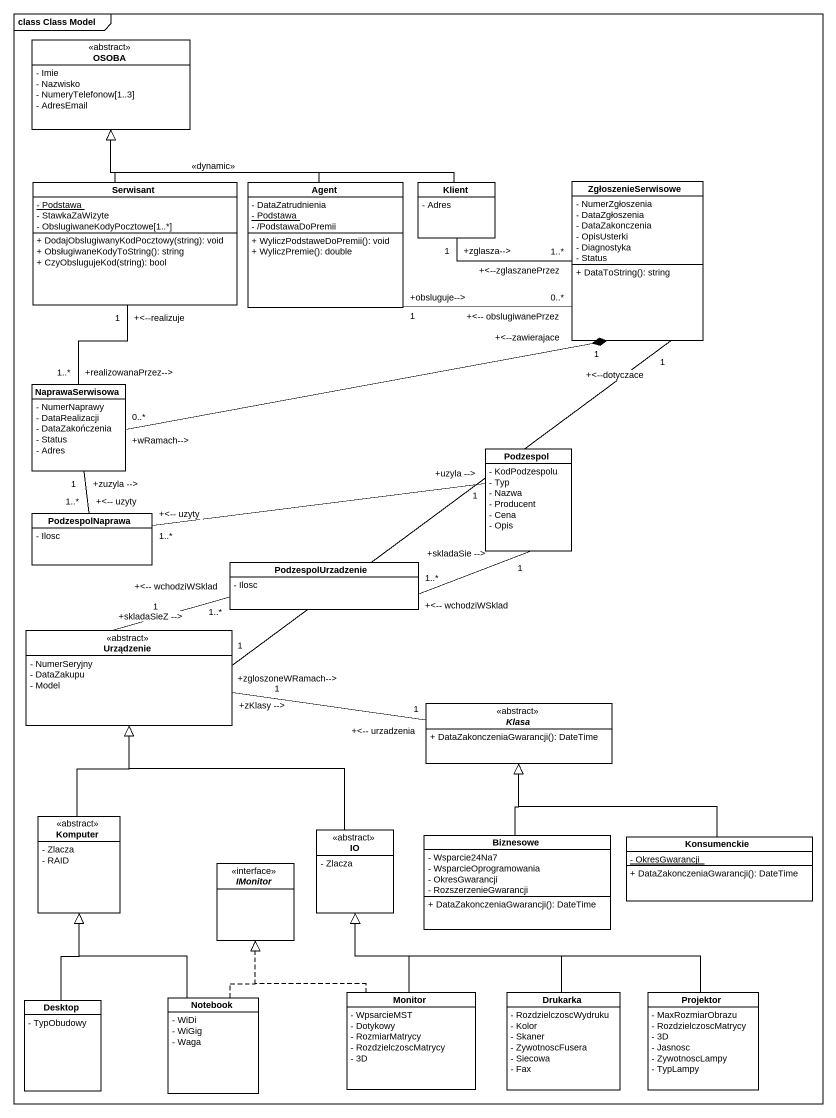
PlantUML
@startuml
mainframe class Class Model
hide circle
hide empty members
skinparam classAttributeIconSize 0
class OSOBA <<abstract>> #FFFFFF {
  - Imie
  - Nazwisko
  - NumeryTelefonow[1..3]
  - AdresEmail
}
class Serwisant #FFFFFF {
  {static} - Podstawa
  - StawkaZaWizyte
  - ObslugiwaneKodyPocztowe[1..*]
  + DodajObslugiwanyKodPocztowy(string): void
  + ObsługiwaneKodyToString(): string
  + CzyObslugujeKod(string): bool
}
class "Agent" as Agent_ #FFFFFF {
  - DataZatrudnienia
  {static} - Podstawa
  - /PodstawaDoPremii
  + WyliczPodstaweDoPremii(): void
  + WyliczPremie(): double
}
class Klient #FFFFFF {
  - Adres
}
class ZgłoszenieSerwisowe #FFFFFF {
  - NumerZgłoszenia
  - DataZgłoszenia
  - DataZakonczenia
  - OpisUsterki
  - Diagnostyka
  - Status
  + DataToString(): string
}
class NaprawaSerwisowa #FFFFFF {
  - NumerNaprawy
  - DataRealizacji
  - DataZakończenia
  - Status
  - Adres
}
class Podzespol #FFFFFF {
  - KodPodzespolu
  - Typ
  - Nazwa
  - Producent
  - Cena
  - Opis
}
class PodzespolNaprawa #FFFFFF {
  - Ilosc
}
class PodzespolUrzadzenie #FFFFFF {
  - Ilosc
}
class Urządzenie <<abstract>> #FFFFFF {
  - NumerSeryjny
  - DataZakupu
  - Model
}
abstract class Klasa <<abstract>> #FFFFFF {
  + DataZakonczeniaGwarancji(): DateTime
}
class Komputer <<abstract>> #FFFFFF {
  - Zlacza
  - RAID
}
class IO <<abstract>> #FFFFFF {
  - Zlacza
}
class Biznesowe #FFFFFF {
  - Wsparcie24Na7
  - WsparcieOprogramowania
  - OkresGwarancji
  - RozszerzenieGwarancji
  + DataZakonczeniaGwarancji(): DateTime
}
class Konsumenckie #FFFFFF {
  {static} - OkresGwarancji
  + DataZakonczeniaGwarancji(): DateTime
}
interface IMonitor <<interface>> #FFFFFF
class Desktop #FFFFFF {
  - TypObudowy
}
class Notebook #FFFFFF {
  - WiDi
  - WiGig
  - Waga
}
class Monitor #FFFFFF {
  - WpsarcieMST
  - Dotykowy
  - RozmiarMatrycy
  - RozdzielczoscMatrycy
  - 3D
}
class Drukarka #FFFFFF {
  - RozdzielczoscWydruku
  - Kolor
  - Skaner
  - ZywotnoscFusera
  - Siecowa
  - Fax
}
class Projektor #FFFFFF {
  - MaxRozmiarObrazu
  - RozdzielczoscMatrycy
  - 3D
  - Jasnosc
  - ZywotnoscLampy
  - TypLampy
}
Serwisant -up-|> OSOBA
Serwisant "+<--realizuje\n1" -- "+realizowanaPrzez-->\n1..*" NaprawaSerwisowa
Agent_ -up-|> OSOBA : <<dynamic>>
Agent_ "+obsluguje-->\n1" -right- "+<-- obslugiwanePrzez\n0..*" ZgłoszenieSerwisowe
Klient -left-|> OSOBA
Klient "+zglasza-->\n1" -right- "+<--zglaszanePrzez\n1..*" ZgłoszenieSerwisowe
NaprawaSerwisowa "+wRamach-->\n0..*" -right-* "+<--zawierajace\n1" ZgłoszenieSerwisowe
NaprawaSerwisowa "+zuzyla -->\n1" -- "+<-- uzyty\n1..*" PodzespolNaprawa
PodzespolNaprawa "+<-- uzyty\n1..*" -right- "+uzyla -->\n1" Podzespol
PodzespolUrzadzenie "+<-- wchodziWSklad\n1..*" -right- "+skladaSie -->\n1" Podzespol
Urządzenie "+zgloszoneWRamach-->\n1" -up- "+<--dotyczace\n1" ZgłoszenieSerwisowe
Urządzenie "+skladaSieZ -->\n1" -right- "+<-- wchodziWSklad\n1..*" PodzespolUrzadzenie
Klasa "+<-- urzadzenia\n1" -left- "+zKlasy -->\n1" Urządzenie
Komputer -up-|> Urządzenie
IO -up-|> Urządzenie
Biznesowe -up-|> Klasa
Konsumenckie -up-|> Klasa
Desktop -up-|> Komputer
Notebook -up-|> Komputer
Notebook .up.|> IMonitor
Monitor -up-|> IO
Monitor .up.|> IMonitor
Drukarka -up-|> IO
Projektor -left-|> IO
@enduml
